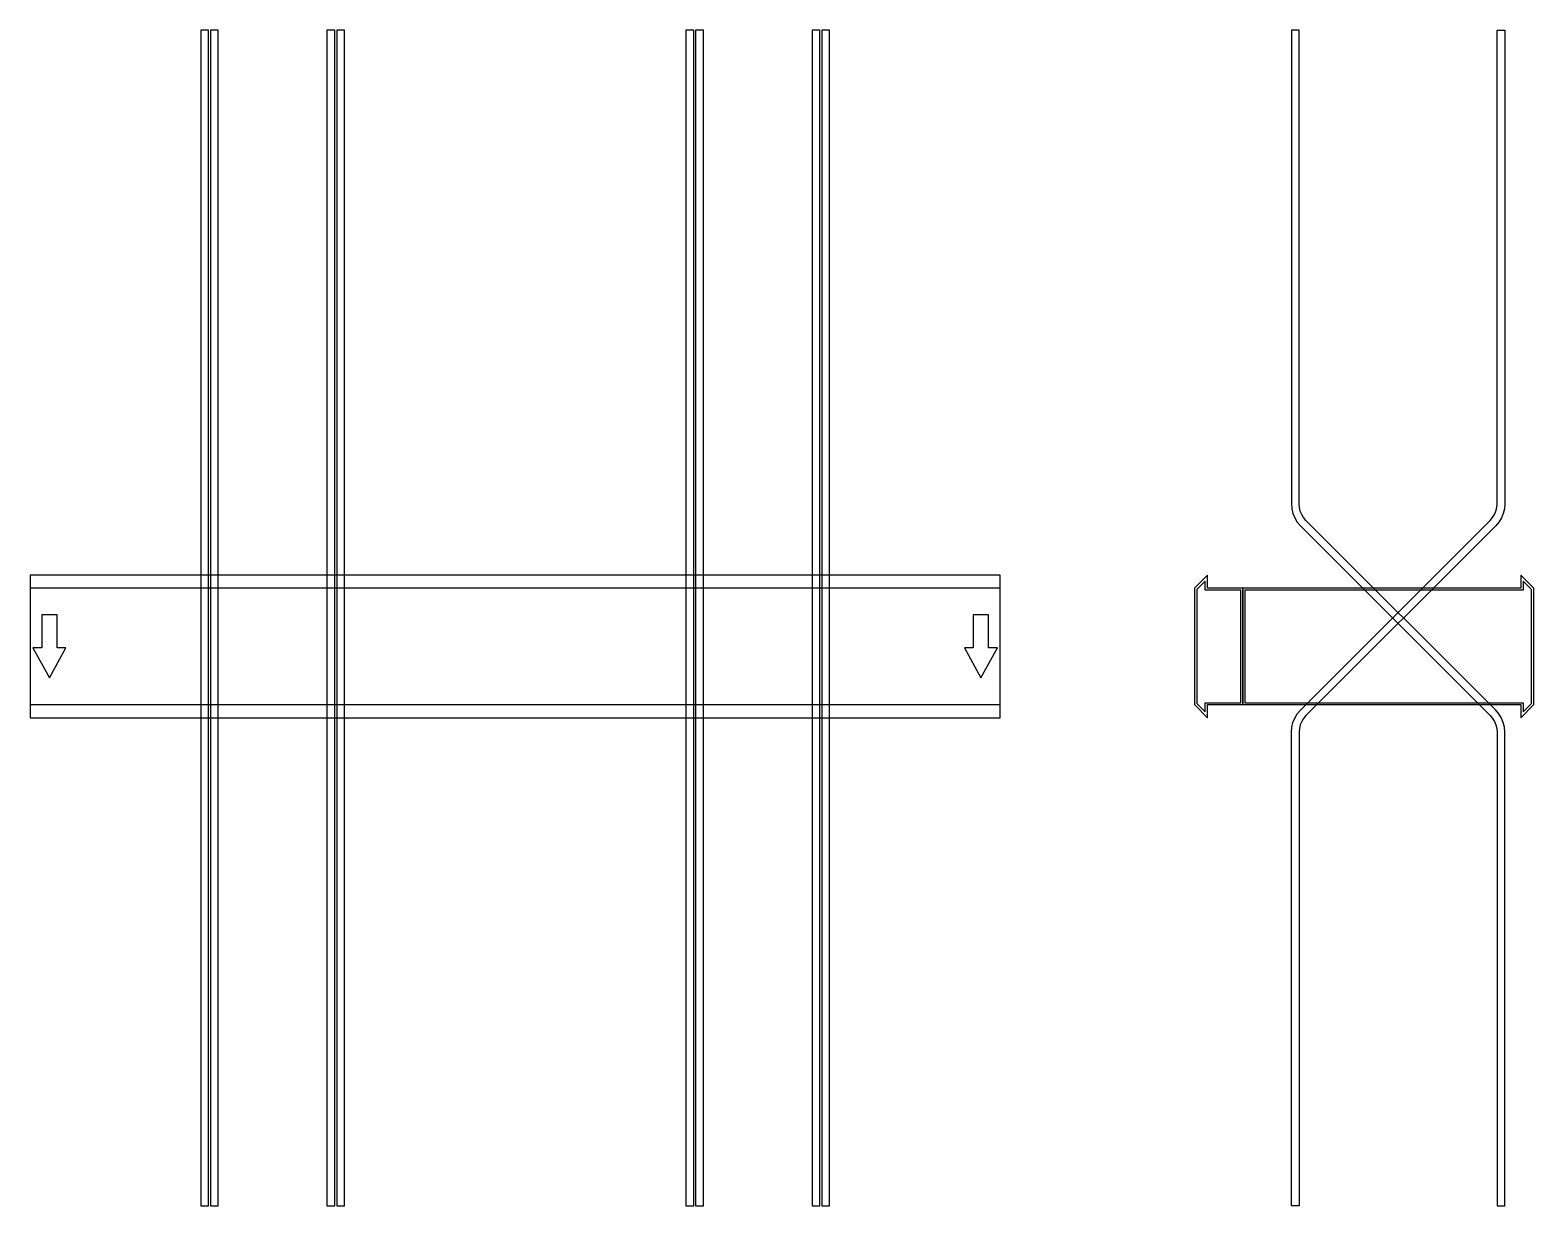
# Model space of a CAD drawing. Extents: x 0 to 1550, y -577 to 635.
import ezdxf

# ---------------------------------------------------------------- set-up
doc = ezdxf.new("R2010")
doc.units = 0
doc.layers.add('Halfen', color=7, linetype='CONTINUOUS')

msp = doc.modelspace()

# ---------------------------------------------------------------- linework, layer by layer
at = {"layer": 'Halfen', "color": 7}
for points in [[(184, -576.569), (184, 635.197), (176, 635.197), (176, -576.569)], [(194, -576.569), (194, 635.197), (186, 635.197), (186, -576.569)], [(314, -576.569), (314, 635.197), (306, 635.197), (306, -576.569)], [(324, -576.569), (324, 635.197), (316, 635.197), (316, -576.569)], [(684, -576.569), (684, 635.197), (676, 635.197), (676, -576.569)], [(694, -576.569), (694, 635.197), (686, 635.197), (686, -576.569)], [(814, -576.569), (814, 635.197), (806, 635.197), (806, -576.569)], [(824, -576.569), (824, 635.197), (816, 635.197), (816, -576.569)], [(1520, -576.569), (1520, -88.284), (1519.606, -83.278), (1518.434, -78.396), (1516.512, -73.757), (1513.889, -69.475), (1510.627, -65.657), (1315.029, 129.941), (1312.584, 132.805), (1310.616, 136.016), (1309.175, 139.495), (1308.295, 143.157), (1308, 146.912), (1308, 635.197), (1300, 635.197), (1300, 146.912), (1300.394, 141.906), (1301.566, 137.023), (1303.488, 132.384), (1306.111, 128.103), (1309.373, 124.284), (1504.971, -71.314), (1507.416, -74.177), (1509.384, -77.388), (1510.825, -80.868), (1511.705, -84.53), (1512, -88.284), (1512, -576.569)], [(1300, -576.569), (1300, -88.284), (1300.394, -83.278), (1301.566, -78.396), (1303.488, -73.757), (1306.111, -69.475), (1309.373, -65.657), (1504.971, 129.941), (1507.416, 132.805), (1509.384, 136.016), (1510.825, 139.495), (1511.705, 143.157), (1512, 146.912), (1512, 635.197), (1520, 635.197), (1520, 146.912), (1519.606, 141.906), (1518.434, 137.023), (1516.512, 132.384), (1513.889, 128.103), (1510.627, 124.284), (1315.029, -71.314), (1312.584, -74.177), (1310.616, -77.388), (1309.175, -80.868), (1308.295, -84.53), (1308, -88.284), (1308, -576.569)], [(0, -73.5), (1000, -73.5), (1000, 73.5), (0, 73.5)], [(1250, -60), (1250, 60), (1213.5, 60), (1213.5, 73.5), (1200, 60), (1200, -60), (1213.5, -73.5), (1213.5, -60)], [(1248, -58), (1248, 58), (1211, 58), (1211, 67.25), (1202.5, 58.75), (1202.5, -58.75), (1211, -67.25), (1211, -58)], [(1550, -60), (1550, 60), (1536.5, 73.5), (1536.5, 60), (1250, 60), (1250, -60), (1536.5, -60), (1536.5, -73.5)], [(1547.5, -58.75), (1547.5, 58.75), (1539, 67.25), (1539, 58), (1252, 58), (1252, -58), (1539, -58), (1539, -67.25)], [(0, -60), (1000, -60), (1000, 60), (0, 60)], [(20, -32.5), (37, -1.5), (28, -1.5), (28, 32.5), (12, 32.5), (12, -1.5), (3, -1.5)], [(980, -32.5), (997, -1.5), (988, -1.5), (988, 32.5), (972, 32.5), (972, -1.5), (963, -1.5)]]:
    msp.add_lwpolyline(points, close=True, dxfattribs=at)

doc.saveas('drawing.dxf')
